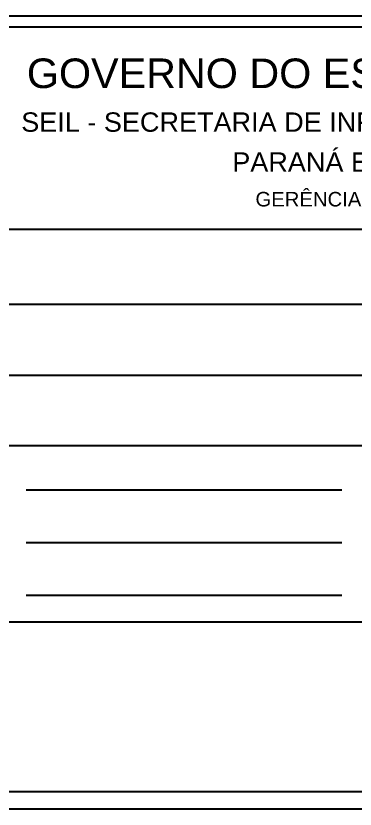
# Model space of a CAD drawing. Header units: millimetres. Extents: x 0 to 687901, y 0 to 346525.
# Drawn here: x 58162 to 60095, y 112098 to 116612 of the extents above; entities that cross this region are included whole.
import ezdxf
from ezdxf.enums import TextEntityAlignment as Align

# ---------------------------------------------------------------- set-up
doc = ezdxf.new("R2010")
doc.units = ezdxf.units.MM
doc.layers.add('ARQ_Texto', color=7, linetype='Continuous')
doc.styles.add('ARIAL', font='arial.ttf')

msp = doc.modelspace()

# ---------------------------------------------------------------- linework, layer by layer
at = {"layer": 'ARQ_Texto'}
for p, q in [((55519.9, 116612.2), (64269.9, 116612.2)), ((55619.9, 115399), (64183.6, 115399)), ((55619.9, 114971.9), (64183.6, 114971.9)), ((55619.9, 114567.8), (64183.5, 114567.8)), ((55619.9, 114167.7), (64183.6, 114167.7)), ((60019.9, 113913.9), (58219.9, 113913.9)), ((60019.9, 113613.9), (58219.9, 113613.9)), ((60019.8, 113313.9), (58219.9, 113313.9)), ((55619.9, 113163.9), (62597.1, 113163.9)), ((55619.9, 112198.3), (62597.1, 112198.3))]:
    msp.add_line(p, q, dxfattribs=at)
msp.add_lwpolyline([(64269.9, 112098.3), (55519.9, 112098.3), (55519.9, 116549.1), (64269.9, 116549.1)], close=True, dxfattribs=at)

# ---------------------------------------------------------------- texts
at = {"layer": 'ARQ_Texto', "style": 'ARIAL'}
for s, height, p in [('GOVERNO DO ESTADO DO PARANÁ', 168.378, (60276.4, 116285.3)), ('SEIL - SECRETARIA DE INFRAESTRUTURA E LOGÍSTICA', 110.25, (60276.4, 116007.6)), ('PARANÁ EDIFICAÇÕES', 110.25, (60255, 115780.3)), ('GERÊNCIA DE PROJETOS', 82.688, (60252.1, 115569))]:
    msp.add_text(s, height=height, rotation=359.9947, dxfattribs=at).set_placement(p, align=Align.MIDDLE_CENTER)

doc.saveas('drawing.dxf')
